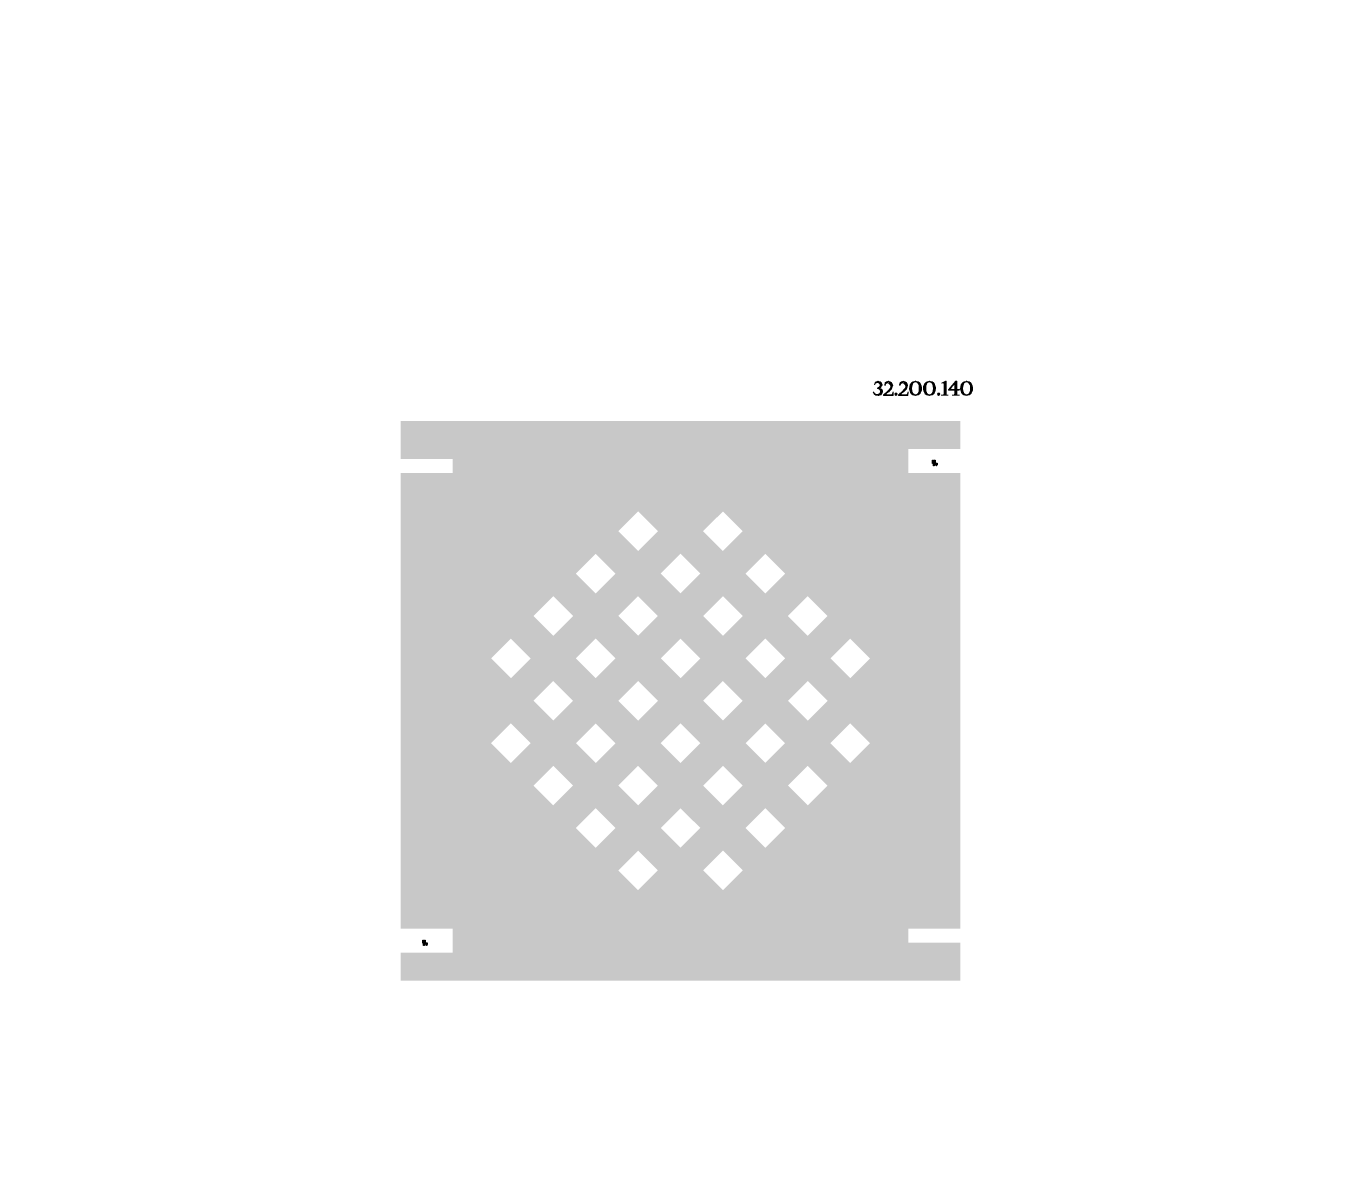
# Model space of a CAD drawing. Header units: inches. Extents: x -55000 to 163233, y -55008 to 54992.
# Drawn here: x 11078 to 17667, y -901 to 4824 of the extents above; entities that cross this region are included whole.
import ezdxf

# ---------------------------------------------------------------- set-up
doc = ezdxf.new("R2010")
doc.units = ezdxf.units.IN
doc.header["$MEASUREMENT"] = 0
doc.linetypes.add('ACAD_ISO07W100', pattern=[3, 0, -3])
doc.layers.get('0').update_dxf_attribs({"color": 20, "linetype": 'ACAD_ISO07W100'})
doc.layers.add('L10D0 Abs', color=4, linetype='Continuous')

# ---------------------------------------------------------------- blocks, each defined once
blk = doc.blocks.new('TUNE')
at = {"layer": 'L10D0 Abs'}
for points in [[(-10, 0), (-10, 12), (-14, 12), (-14, 28), (-10, 28), (-10, 16), (-6, 16), (-6, 28), (-2, 28), (-2, 12), (-6, 12), (-6, 0)], [(4, 0), (4, 6), (2, 6), (2, 14), (4, 14), (4, 8), (6, 8), (6, 14), (8, 14), (8, 6), (6, 6), (6, 0)]]:
    blk.add_lwpolyline(points, close=True, dxfattribs=at)

msp = doc.modelspace()

# ---------------------------------------------------------------- hatches: boundary and pattern name
at = {"layer": 'L10D0 Abs', "transparency": 33554483}
h = msp.add_hatch(color=256, dxfattribs=at)
h.dxf.hatch_style = 1
h.paths.add_polyline_path([(15328.72714, 3046.07501), (15323.05321, 3040.40108), (15320.78364, 3034.72715), (15320.78364, 3032.45758), (15321.91842, 3032.45758), (15325.32278, 3039.2663), (15324.188, 3039.2663), (15329.86192, 3043.80544), (15336.67064, 3046.07501)])
h = msp.add_hatch(color=256, dxfattribs=at)
h.dxf.hatch_style = 1
h.paths.add_polyline_path([(15332.1315, 3043.80544), (15324.188, 3039.2663), (15325.32278, 3039.2663), (15330.99671, 3041.53587), (15336.67064, 3042.67065)], flags=17)
h = msp.add_hatch(color=256, dxfattribs=at)
h.dxf.hatch_style = 1
h.paths.add_polyline_path([(15336.67064, 3043.80544), (15332.1315, 3043.80544), (15336.67064, 3042.67065), (15341.20978, 3041.53587), (15345.74892, 3036.99673), (15348.0185, 3030.18801), (15348.0185, 3027.91844), (15344.61414, 3019.97494), (15343.47935, 3018.84015), (15335.53585, 3014.30101), (15341.20978, 3013.16623), (15348.0185, 3009.76187), (15352.55764, 3005.22273), (15354.82721, 2997.27923), (15352.55764, 2989.33573), (15352.55764, 2988.20094), (15345.74892, 2982.52701), (15336.67064, 2980.25744), (15327.59235, 2979.12265), (15328.72714, 2979.12265), (15337.80542, 2977.98787), (15341.20978, 2977.98787), (15350.28807, 2980.25744), (15351.42285, 2981.39223), (15357.09678, 2988.20094), (15358.23157, 2988.20094), (15360.50114, 2997.27923), (15359.36635, 3000.68358), (15355.962, 3008.62708), (15352.55764, 3010.89665), (15343.47935, 3014.30101), (15344.61414, 3014.30101), (15341.20978, 3014.30101), (15341.20978, 3015.4358), (15348.0185, 3022.24451), (15349.15328, 3030.18801), (15348.0185, 3038.13151), (15342.34457, 3042.67065)])
h = msp.add_hatch(color=256, dxfattribs=at)
h.dxf.hatch_style = 1
h.paths.add_polyline_path([(15337.80542, 3048.34458), (15336.67064, 3048.34458), (15328.72714, 3046.07501), (15336.67064, 3046.07501), (15344.61414, 3043.80544), (15351.42285, 3038.13151), (15352.55764, 3030.18801), (15352.55764, 3029.05323), (15350.28807, 3021.10973), (15349.15328, 3019.97494), (15341.20978, 3014.30101), (15344.61414, 3014.30101), (15351.42285, 3018.84015), (15355.962, 3025.64887), (15358.23157, 3031.3228), (15355.962, 3039.2663), (15349.15328, 3046.07501), (15346.88371, 3046.07501)])
h = msp.add_hatch(color=256, dxfattribs=at)
h.dxf.hatch_style = 1
h.paths.add_polyline_path([(15386.60121, 3041.53587), (15386.60121, 3040.40108), (15393.40992, 3038.13151), (15399.08385, 3032.45758), (15401.35342, 3024.51408), (15401.35342, 3021.10973), (15397.94907, 3012.03144), (15393.40992, 3005.22273), (15386.60121, 2998.41401), (15380.92728, 2992.74008), (15375.25335, 2988.20094), (15369.57942, 2984.79658), (15365.04028, 2981.39223), (15394.54471, 2981.39223), (15386.60121, 2981.39223), (15380.92728, 2982.52701), (15376.38814, 2982.52701), (15372.98378, 2983.6618), (15379.79249, 2988.20094), (15380.92728, 2991.6053), (15386.60121, 2997.27923), (15393.40992, 3004.08794), (15395.67949, 3007.4923), (15400.21864, 3014.30101), (15401.35342, 3016.57058), (15403.62299, 3024.51408), (15401.35342, 3033.59237), (15394.54471, 3039.2663)])
h = msp.add_hatch(color=256, dxfattribs=at)
h.dxf.hatch_style = 1
h.paths.add_polyline_path([(15379.79249, 3046.07501), (15374.11857, 3040.40108), (15372.98378, 3040.40108), (15371.84899, 3031.3228), (15372.98378, 3034.72715), (15374.11857, 3035.86194), (15379.79249, 3042.67065), (15387.73599, 3044.94023)])
h = msp.add_hatch(color=256, dxfattribs=at)
h.dxf.hatch_style = 1
h.paths.add_polyline_path([(15386.60121, 3041.53587), (15378.65771, 3040.40108), (15374.11857, 3034.72715), (15372.98378, 3034.72715), (15371.84899, 3031.3228), (15371.84899, 3029.05323), (15371.84899, 3027.91844), (15372.98378, 3029.05323), (15376.38814, 3036.99673), (15378.65771, 3038.13151), (15386.60121, 3040.40108)], flags=17)
h = msp.add_hatch(color=256, dxfattribs=at)
h.dxf.hatch_style = 1
h.paths.add_polyline_path([(15390.00557, 3048.34458), (15388.87078, 3048.34458), (15379.79249, 3046.07501), (15387.73599, 3044.94023), (15396.81428, 3042.67065), (15396.81428, 3041.53587), (15403.62299, 3035.86194), (15404.75778, 3034.72715), (15407.02735, 3025.64887), (15404.75778, 3017.70537), (15400.21864, 3009.76187), (15399.08385, 3008.62708), (15392.27514, 3001.81837), (15388.87078, 2997.27923), (15380.92728, 2991.6053), (15379.79249, 2988.20094), (15386.60121, 2993.87487), (15391.14035, 2996.14444), (15396.81428, 3002.95315), (15399.08385, 3004.08794), (15404.75778, 3010.89665), (15409.29692, 3019.97494), (15411.56649, 3027.91844), (15409.29692, 3035.86194), (15404.75778, 3042.67065), (15397.94907, 3046.07501)])
h = msp.add_hatch(color=256, dxfattribs=at)
h.dxf.hatch_style = 1
h.paths.add_polyline_path([(15461.49706, 3041.53587), (15461.49706, 3040.40108), (15468.30578, 3038.13151), (15473.97971, 3032.45758), (15476.24928, 3024.51408), (15476.24928, 3021.10973), (15472.84492, 3012.03144), (15467.17099, 3005.22273), (15461.49706, 2998.41401), (15455.82314, 2992.74008), (15449.01442, 2988.20094), (15444.47528, 2984.79658), (15439.93614, 2981.39223), (15469.44056, 2981.39223), (15461.49706, 2981.39223), (15455.82314, 2982.52701), (15451.28399, 2982.52701), (15447.87964, 2983.6618), (15454.68835, 2988.20094), (15455.82314, 2991.6053), (15461.49706, 2997.27923), (15468.30578, 3004.08794), (15470.57535, 3007.4923), (15475.11449, 3014.30101), (15476.24928, 3016.57058), (15477.38406, 3024.51408), (15476.24928, 3033.59237), (15469.44056, 3039.2663)])
h = msp.add_hatch(color=256, dxfattribs=at)
h.dxf.hatch_style = 1
h.paths.add_polyline_path([(15454.68835, 3046.07501), (15449.01442, 3040.40108), (15447.87964, 3040.40108), (15445.61007, 3031.3228), (15447.87964, 3034.72715), (15449.01442, 3035.86194), (15454.68835, 3042.67065), (15462.63185, 3044.94023)])
h = msp.add_hatch(color=256, dxfattribs=at)
h.dxf.hatch_style = 1
h.paths.add_polyline_path([(15461.49706, 3041.53587), (15453.55356, 3040.40108), (15449.01442, 3034.72715), (15447.87964, 3034.72715), (15445.61007, 3031.3228), (15446.74485, 3029.05323), (15446.74485, 3027.91844), (15446.74485, 3029.05323), (15451.28399, 3036.99673), (15453.55356, 3038.13151), (15461.49706, 3040.40108)], flags=17)
h = msp.add_hatch(color=256, dxfattribs=at)
h.dxf.hatch_style = 1
h.paths.add_polyline_path([(15463.76664, 3048.34458), (15454.68835, 3046.07501), (15462.63185, 3044.94023), (15470.57535, 3042.67065), (15471.71014, 3041.53587), (15478.51885, 3035.86194), (15478.51885, 3034.72715), (15480.78842, 3025.64887), (15479.65364, 3017.70537), (15475.11449, 3009.76187), (15473.97971, 3008.62708), (15467.17099, 3001.81837), (15463.76664, 2997.27923), (15455.82314, 2991.6053), (15454.68835, 2988.20094), (15461.49706, 2993.87487), (15466.03621, 2996.14444), (15471.71014, 3002.95315), (15472.84492, 3004.08794), (15479.65364, 3010.89665), (15484.19278, 3019.97494), (15485.32756, 3027.91844), (15484.19278, 3035.86194), (15479.65364, 3042.67065), (15472.84492, 3046.07501)])
h = msp.add_hatch(color=256, dxfattribs=at)
h.dxf.hatch_style = 1
h.paths.add_polyline_path([(15525.04506, 3048.34458), (15515.96678, 3046.07501), (15513.69721, 3046.07501), (15505.75371, 3041.53587), (15503.48414, 3038.13151), (15498.94499, 3030.18801), (15496.67542, 3022.24451), (15495.54064, 3012.03144), (15495.54064, 3009.76187), (15497.81021, 2999.5488), (15500.07978, 2992.74008), (15504.61892, 2985.93137), (15511.42764, 2981.39223), (15517.10156, 2979.12265), (15525.04506, 2977.98787), (15527.31464, 2977.98787), (15522.77549, 2979.12265), (15518.23635, 2980.25744), (15510.29285, 2983.6618), (15505.75371, 2988.20094), (15501.21456, 2995.00965), (15498.94499, 3002.95315), (15497.81021, 3012.03144), (15497.81021, 3021.10973), (15500.07978, 3029.05323), (15502.34935, 3033.59237), (15506.88849, 3040.40108), (15508.02328, 3040.40108), (15515.96678, 3044.94023), (15522.77549, 3047.2098)])
h = msp.add_hatch(color=256, dxfattribs=at)
h.dxf.hatch_style = 1
h.paths.add_polyline_path([(15526.17985, 3048.34458), (15525.04506, 3048.34458), (15522.77549, 3047.2098), (15522.77549, 3046.07501), (15513.69721, 3042.67065), (15506.88849, 3036.99673), (15504.61892, 3031.3228), (15501.21456, 3023.3793), (15501.21456, 3013.16623), (15501.21456, 3009.76187), (15502.34935, 3000.68358), (15502.34935, 2999.5488), (15505.75371, 2991.6053), (15506.88849, 2990.47051), (15512.56242, 2983.6618), (15514.83199, 2982.52701), (15522.77549, 2979.12265), (15527.31464, 2979.12265), (15527.31464, 2980.25744), (15530.71899, 2981.39223), (15525.04506, 2981.39223), (15521.64071, 2981.39223), (15513.69721, 2985.93137), (15509.15806, 2992.74008), (15506.88849, 3000.68358), (15506.88849, 3002.95315), (15505.75371, 3012.03144), (15505.75371, 3013.16623), (15506.88849, 3022.24451), (15508.02328, 3029.05323), (15510.29285, 3034.72715), (15513.69721, 3040.40108), (15517.10156, 3042.67065), (15525.04506, 3044.94023), (15527.31464, 3046.07501), (15535.25814, 3046.07501)])
h = msp.add_hatch(color=256, dxfattribs=at)
h.dxf.hatch_style = 1
h.paths.add_polyline_path([(15535.25814, 3046.07501), (15527.31464, 3046.07501), (15530.71899, 3046.07501), (15538.66249, 3041.53587), (15542.06685, 3039.2663), (15546.60599, 3032.45758), (15547.74078, 3031.3228), (15548.87556, 3023.3793), (15550.01035, 3013.16623), (15548.87556, 3004.08794), (15548.87556, 3002.95315), (15546.60599, 2993.87487), (15545.47121, 2991.6053), (15539.79728, 2984.79658), (15536.39292, 2982.52701), (15527.31464, 2979.12265), (15522.77549, 2979.12265), (15527.31464, 2977.98787), (15536.39292, 2980.25744), (15538.66249, 2980.25744), (15545.47121, 2985.93137), (15547.74078, 2988.20094), (15552.27992, 2996.14444), (15554.54949, 3002.95315), (15555.68428, 3012.03144), (15554.54949, 3016.57058), (15553.41471, 3026.78365), (15550.01035, 3033.59237), (15545.47121, 3040.40108), (15538.66249, 3044.94023)])
h = msp.add_hatch(color=256, dxfattribs=at)
h.dxf.hatch_style = 1
h.paths.add_polyline_path([(15527.31464, 3046.07501), (15525.04506, 3044.94023), (15529.58421, 3044.94023), (15536.39292, 3040.40108), (15538.66249, 3038.13151), (15543.20163, 3030.18801), (15544.33642, 3023.3793), (15544.33642, 3013.16623), (15544.33642, 3010.89665), (15544.33642, 3001.81837), (15542.06685, 2992.74008), (15537.52771, 2985.93137), (15534.12335, 2983.6618), (15525.04506, 2981.39223), (15530.71899, 2981.39223), (15538.66249, 2985.93137), (15539.79728, 2988.20094), (15544.33642, 2996.14444), (15545.47121, 3002.95315), (15546.60599, 3012.03144), (15546.60599, 3018.84015), (15545.47121, 3027.91844), (15544.33642, 3031.3228), (15539.79728, 3039.2663), (15536.39292, 3042.67065)], flags=17)
h = msp.add_hatch(color=256, dxfattribs=at)
h.dxf.hatch_style = 1
h.paths.add_polyline_path([(15594.26699, 3048.34458), (15585.18871, 3046.07501), (15584.05392, 3046.07501), (15576.11042, 3041.53587), (15572.70606, 3038.13151), (15568.16692, 3030.18801), (15565.89735, 3022.24451), (15565.89735, 3012.03144), (15565.89735, 3009.76187), (15567.03213, 2999.5488), (15570.43649, 2992.74008), (15573.84085, 2985.93137), (15581.78435, 2981.39223), (15586.32349, 2979.12265), (15595.40178, 2977.98787), (15597.67135, 2977.98787), (15593.13221, 2979.12265), (15587.45828, 2980.25744), (15579.51478, 2983.6618), (15574.97563, 2988.20094), (15570.43649, 2995.00965), (15568.16692, 3002.95315), (15567.03213, 3012.03144), (15568.16692, 3021.10973), (15570.43649, 3029.05323), (15571.57128, 3033.59237), (15577.24521, 3040.40108), (15585.18871, 3044.94023), (15593.13221, 3047.2098)])
h = msp.add_hatch(color=256, dxfattribs=at)
h.dxf.hatch_style = 1
h.paths.add_polyline_path([(15595.40178, 3048.34458), (15594.26699, 3048.34458), (15593.13221, 3047.2098), (15593.13221, 3046.07501), (15591.99742, 3046.07501), (15584.05392, 3042.67065), (15577.24521, 3036.99673), (15573.84085, 3031.3228), (15571.57128, 3023.3793), (15570.43649, 3013.16623), (15570.43649, 3009.76187), (15571.57128, 3000.68358), (15571.57128, 2999.5488), (15574.97563, 2991.6053), (15576.11042, 2990.47051), (15582.91913, 2983.6618), (15584.05392, 2982.52701), (15593.13221, 2979.12265), (15597.67135, 2979.12265), (15597.67135, 2980.25744), (15599.94092, 2981.39223), (15595.40178, 2981.39223), (15590.86263, 2981.39223), (15584.05392, 2985.93137), (15579.51478, 2992.74008), (15577.24521, 3000.68358), (15576.11042, 3002.95315), (15576.11042, 3012.03144), (15576.11042, 3013.16623), (15576.11042, 3022.24451), (15577.24521, 3029.05323), (15580.64956, 3034.72715), (15584.05392, 3040.40108), (15586.32349, 3042.67065), (15595.40178, 3044.94023), (15597.67135, 3046.07501), (15604.48006, 3046.07501)])
h = msp.add_hatch(color=256, dxfattribs=at)
h.dxf.hatch_style = 1
h.paths.add_polyline_path([(15604.48006, 3046.07501), (15597.67135, 3046.07501), (15599.94092, 3046.07501), (15609.01921, 3041.53587), (15611.28878, 3039.2663), (15616.96271, 3032.45758), (15616.96271, 3031.3228), (15619.23228, 3023.3793), (15619.23228, 3013.16623), (15619.23228, 3004.08794), (15619.23228, 3002.95315), (15616.96271, 2993.87487), (15615.82792, 2991.6053), (15610.15399, 2984.79658), (15606.74963, 2982.52701), (15597.67135, 2979.12265), (15593.13221, 2979.12265), (15597.67135, 2977.98787), (15605.61485, 2980.25744), (15607.88442, 2980.25744), (15615.82792, 2985.93137), (15618.09749, 2988.20094), (15622.63663, 2996.14444), (15623.77142, 3002.95315), (15624.9062, 3012.03144), (15624.9062, 3016.57058), (15622.63663, 3026.78365), (15620.36706, 3033.59237), (15615.82792, 3040.40108), (15609.01921, 3044.94023)])
h = msp.add_hatch(color=256, dxfattribs=at)
h.dxf.hatch_style = 1
h.paths.add_polyline_path([(15597.67135, 3046.07501), (15595.40178, 3044.94023), (15598.80613, 3044.94023), (15606.74963, 3040.40108), (15607.88442, 3038.13151), (15612.42356, 3030.18801), (15613.55835, 3023.3793), (15614.69313, 3013.16623), (15614.69313, 3010.89665), (15613.55835, 3001.81837), (15611.28878, 2992.74008), (15606.74963, 2985.93137), (15603.34528, 2983.6618), (15595.40178, 2981.39223), (15599.94092, 2981.39223), (15607.88442, 2985.93137), (15610.15399, 2988.20094), (15613.55835, 2996.14444), (15615.82792, 3002.95315), (15615.82792, 3012.03144), (15615.82792, 3018.84015), (15614.69313, 3027.91844), (15613.55835, 3031.3228), (15609.01921, 3039.2663), (15605.61485, 3042.67065)], flags=17)
h = msp.add_hatch(color=256, dxfattribs=at)
h.dxf.hatch_style = 1
h.paths.add_polyline_path([(15679.37592, 3048.34458), (15672.5672, 3044.94023), (15672.5672, 2980.25744), (15670.29763, 2980.25744), (15654.41063, 2979.12265), (15688.4542, 2979.12265), (15679.37592, 2980.25744), (15679.37592, 2982.52701), (15678.24113, 2991.6053), (15678.24113, 3000.68358), (15678.24113, 3014.30101), (15678.24113, 3016.57058), (15678.24113, 3025.64887), (15678.24113, 3034.72715), (15678.24113, 3040.40108)])
h = msp.add_hatch(color=256, dxfattribs=at)
h.dxf.hatch_style = 1
h.paths.add_polyline_path([(15670.29763, 3043.80544), (15666.89328, 3041.53587), (15666.89328, 3040.40108), (15668.02806, 3031.3228), (15668.02806, 3022.24451), (15668.02806, 3010.89665), (15668.02806, 3006.35751), (15668.02806, 2996.14444), (15668.02806, 2989.33573), (15666.89328, 2981.39223), (15654.41063, 2979.12265), (15670.29763, 2980.25744)], flags=17)
h = msp.add_hatch(color=256, dxfattribs=at)
h.dxf.hatch_style = 1
h.paths.add_polyline_path([(15679.37592, 3048.34458), (15674.83678, 3048.34458), (15655.54542, 3039.2663), (15666.89328, 3041.53587), (15670.29763, 3043.80544), (15672.5672, 3044.94023)], flags=17)
h = msp.add_hatch(color=256, dxfattribs=at)
h.dxf.hatch_style = 1
h.paths.add_polyline_path([(15732.71085, 3048.34458), (15727.03692, 3048.34458), (15690.72378, 3006.35751), (15711.14992, 3007.4923), (15704.3412, 3007.4923), (15696.3977, 3007.4923), (15696.3977, 3008.62708), (15702.07163, 3014.30101), (15708.88035, 3023.3793), (15708.88035, 3024.51408), (15715.68906, 3031.3228), (15721.36299, 3036.99673), (15723.63256, 3040.40108), (15727.03692, 3043.80544), (15732.71085, 3044.94023)])
h = msp.add_hatch(color=256, dxfattribs=at)
h.dxf.hatch_style = 1
h.paths.add_polyline_path([(15723.63256, 3040.40108), (15721.36299, 3036.99673), (15722.49777, 3027.91844), (15722.49777, 3025.64887), (15722.49777, 3016.57058), (15722.49777, 3007.4923), (15720.2282, 3007.4923), (15711.14992, 3007.4923), (15690.72378, 3006.35751), (15690.72378, 3004.08794), (15712.2847, 3004.08794), (15713.41949, 3004.08794), (15722.49777, 3004.08794), (15722.49777, 2997.27923), (15722.49777, 2988.20094), (15720.2282, 2980.25744), (15708.88035, 2979.12265), (15723.63256, 2980.25744)])
h = msp.add_hatch(color=256, dxfattribs=at)
h.dxf.hatch_style = 1
h.paths.add_polyline_path([(15732.71085, 3044.94023), (15727.03692, 3043.80544), (15727.03692, 2980.25744), (15723.63256, 2980.25744), (15708.88035, 2979.12265), (15745.19349, 2979.12265), (15733.84563, 2980.25744), (15732.71085, 2984.79658), (15731.57606, 2995.00965), (15732.71085, 3004.08794), (15738.38477, 3004.08794), (15744.0587, 3004.08794), (15736.1152, 3007.4923), (15732.71085, 3007.4923), (15732.71085, 3008.62708), (15731.57606, 3017.70537), (15731.57606, 3036.99673), (15732.71085, 3040.40108)])
h = msp.add_hatch(color=256, dxfattribs=at)
h.dxf.hatch_style = 1
h.paths.add_polyline_path([(15780.37185, 3048.34458), (15771.29356, 3046.07501), (15769.02399, 3046.07501), (15762.21527, 3041.53587), (15758.81092, 3038.13151), (15754.27177, 3030.18801), (15752.0022, 3022.24451), (15750.86742, 3012.03144), (15750.86742, 3009.76187), (15753.13699, 2999.5488), (15755.40656, 2992.74008), (15759.9457, 2985.93137), (15766.75442, 2981.39223), (15772.42835, 2979.12265), (15781.50663, 2977.98787), (15782.64142, 2977.98787), (15778.10227, 2979.12265), (15773.56313, 2980.25744), (15765.61963, 2983.6618), (15761.08049, 2988.20094), (15756.54135, 2995.00965), (15754.27177, 3002.95315), (15753.13699, 3012.03144), (15753.13699, 3021.10973), (15755.40656, 3029.05323), (15757.67613, 3033.59237), (15763.35006, 3040.40108), (15771.29356, 3044.94023), (15778.10227, 3047.2098)])
h = msp.add_hatch(color=256, dxfattribs=at)
h.dxf.hatch_style = 1
h.paths.add_polyline_path([(15781.50663, 3048.34458), (15780.37185, 3048.34458), (15778.10227, 3047.2098), (15778.10227, 3046.07501), (15769.02399, 3042.67065), (15762.21527, 3036.99673), (15759.9457, 3031.3228), (15757.67613, 3023.3793), (15756.54135, 3013.16623), (15756.54135, 3009.76187), (15757.67613, 3000.68358), (15757.67613, 2999.5488), (15761.08049, 2991.6053), (15762.21527, 2990.47051), (15767.8892, 2983.6618), (15770.15877, 2982.52701), (15778.10227, 2979.12265), (15782.64142, 2979.12265), (15783.7762, 2980.25744), (15786.04577, 2981.39223), (15780.37185, 2981.39223), (15776.96749, 2981.39223), (15769.02399, 2985.93137), (15765.61963, 2992.74008), (15762.21527, 3000.68358), (15762.21527, 3002.95315), (15761.08049, 3012.03144), (15761.08049, 3013.16623), (15762.21527, 3022.24451), (15763.35006, 3029.05323), (15765.61963, 3034.72715), (15769.02399, 3040.40108), (15772.42835, 3042.67065), (15780.37185, 3044.94023), (15782.64142, 3046.07501), (15790.58492, 3046.07501)])
h = msp.add_hatch(color=256, dxfattribs=at)
h.dxf.hatch_style = 1
h.paths.add_polyline_path([(15790.58492, 3046.07501), (15782.64142, 3046.07501), (15786.04577, 3046.07501), (15793.98927, 3041.53587), (15797.39363, 3039.2663), (15801.93277, 3032.45758), (15803.06756, 3031.3228), (15804.20234, 3023.3793), (15805.33713, 3013.16623), (15805.33713, 3004.08794), (15804.20234, 3002.95315), (15801.93277, 2993.87487), (15800.79799, 2991.6053), (15795.12406, 2984.79658), (15791.7197, 2982.52701), (15782.64142, 2979.12265), (15778.10227, 2979.12265), (15782.64142, 2977.98787), (15791.7197, 2980.25744), (15793.98927, 2980.25744), (15800.79799, 2985.93137), (15803.06756, 2988.20094), (15807.6067, 2996.14444), (15809.87627, 3002.95315), (15811.01106, 3012.03144), (15809.87627, 3016.57058), (15808.74149, 3026.78365), (15805.33713, 3033.59237), (15800.79799, 3040.40108), (15793.98927, 3044.94023)])
h = msp.add_hatch(color=256, dxfattribs=at)
h.dxf.hatch_style = 1
h.paths.add_polyline_path([(15782.64142, 3046.07501), (15780.37185, 3044.94023), (15784.91099, 3044.94023), (15791.7197, 3040.40108), (15793.98927, 3038.13151), (15798.52842, 3030.18801), (15799.6632, 3023.3793), (15799.6632, 3013.16623), (15799.6632, 3010.89665), (15799.6632, 3001.81837), (15797.39363, 2992.74008), (15792.85449, 2985.93137), (15789.45013, 2983.6618), (15780.37185, 2981.39223), (15786.04577, 2981.39223), (15793.98927, 2985.93137), (15795.12406, 2988.20094), (15799.6632, 2996.14444), (15800.79799, 3002.95315), (15801.93277, 3012.03144), (15801.93277, 3018.84015), (15800.79799, 3027.91844), (15799.6632, 3031.3228), (15795.12406, 3039.2663), (15791.7197, 3042.67065)], flags=17)
h = msp.add_hatch(color=256, dxfattribs=at)
h.dxf.hatch_style = 1
h.paths.add_polyline_path([(15315.10971, 2993.87487), (15313.97492, 2993.87487), (15315.10971, 2992.74008), (15319.64885, 2984.79658), (15320.78364, 2984.79658), (15325.32278, 2983.6618), (15327.59235, 2982.52701), (15334.40107, 2982.52701), (15332.1315, 2982.52701), (15324.188, 2985.93137), (15320.78364, 2987.06615)])
h = msp.add_hatch(color=256, dxfattribs=at)
h.dxf.hatch_style = 1
h.paths.add_polyline_path([(15320.78364, 2984.79658), (15327.59235, 2979.12265), (15336.67064, 2980.25744), (15330.99671, 2980.25744), (15325.32278, 2982.52701), (15325.32278, 2983.6618)])
h = msp.add_hatch(color=256, dxfattribs=at)
h.dxf.hatch_style = 1
h.paths.add_polyline_path([(15335.53585, 3014.30101), (15335.53585, 3013.16623), (15340.075, 3012.03144), (15346.88371, 3007.4923), (15346.88371, 3006.35751), (15350.28807, 2998.41401), (15348.0185, 2989.33573), (15342.34457, 2984.79658), (15334.40107, 2982.52701), (15327.59235, 2982.52701), (15330.99671, 2981.39223), (15335.53585, 2981.39223), (15344.61414, 2983.6618), (15349.15328, 2990.47051), (15351.42285, 2998.41401), (15350.28807, 3004.08794), (15346.88371, 3009.76187), (15341.20978, 3013.16623)], flags=17)
h = msp.add_hatch(color=256, dxfattribs=at)
h.dxf.hatch_style = 1
h.paths.add_polyline_path([(15413.83607, 2995.00965), (15409.29692, 2982.52701), (15404.75778, 2981.39223), (15394.54471, 2981.39223), (15365.04028, 2981.39223), (15365.04028, 2977.98787), (15412.70128, 2977.98787)])
h = msp.add_hatch(color=256, dxfattribs=at)
h.dxf.hatch_style = 1
h.paths.add_polyline_path([(15427.45349, 2989.33573), (15422.91435, 2988.20094), (15421.77957, 2983.6618), (15422.91435, 2980.25744), (15427.45349, 2977.98787), (15427.45349, 2979.12265), (15424.04914, 2981.39223), (15422.91435, 2983.6618), (15424.04914, 2987.06615), (15427.45349, 2988.20094)])
h = msp.add_hatch(color=256, dxfattribs=at)
h.dxf.hatch_style = 1
h.paths.add_polyline_path([(15427.45349, 2989.33573), (15427.45349, 2988.20094), (15427.45349, 2979.12265), (15427.45349, 2977.98787), (15431.99264, 2980.25744), (15433.12742, 2983.6618), (15431.99264, 2988.20094)])
h = msp.add_hatch(color=256, dxfattribs=at)
h.dxf.hatch_style = 1
h.paths.add_polyline_path([(15488.73192, 2995.00965), (15483.05799, 2982.52701), (15479.65364, 2981.39223), (15469.44056, 2981.39223), (15439.93614, 2981.39223), (15439.93614, 2977.98787), (15486.46235, 2977.98787)])
h = msp.add_hatch(color=256, dxfattribs=at)
h.dxf.hatch_style = 1
h.paths.add_polyline_path([(15640.7932, 2989.33573), (15637.38885, 2988.20094), (15635.11928, 2983.6618), (15637.38885, 2980.25744), (15640.7932, 2977.98787), (15640.7932, 2979.12265), (15638.52363, 2981.39223), (15637.38885, 2983.6618), (15638.52363, 2987.06615), (15640.7932, 2988.20094)])
h = msp.add_hatch(color=256, dxfattribs=at)
h.dxf.hatch_style = 1
h.paths.add_polyline_path([(15640.7932, 2989.33573), (15640.7932, 2988.20094), (15640.7932, 2979.12265), (15640.7932, 2977.98787), (15645.33235, 2980.25744), (15647.60192, 2983.6618), (15645.33235, 2988.20094)])
h = msp.add_hatch(color=256, dxfattribs=at)
h.dxf.hatch_style = 1
h.paths.add_polyline_path([(15745.19349, 3008.62708), (15741.78913, 3007.4923), (15736.1152, 3007.4923), (15744.0587, 3004.08794)], flags=17)
h = msp.add_hatch(color=256, dxfattribs=at)
h.dxf.hatch_style = 1
h.paths.add_polyline_path([(12950, 310), (13210, 310), (13210, 190), (12950, 190), (12950, 50), (15750, 50), (15750, 240), (15490, 240), (15490, 310), (15750, 310), (15750, 2590), (15490, 2590), (15490, 2710), (15750, 2710), (15750, 2850), (12950, 2850), (12950, 2660), (13210, 2660), (13210, 2590), (12950, 2590)])
h.paths.add_polyline_path([(14661.12879, 2298.52651), (14562.13384, 2199.53156), (14463.13889, 2298.52651), (14562.13384, 2397.52146)], flags=16)
h.paths.add_polyline_path([(14236.86472, 2298.52651), (14137.86977, 2199.53156), (14038.87482, 2298.52651), (14137.86977, 2397.52146)], flags=16)
h.paths.add_polyline_path([(14024.73268, 2086.39447), (13925.73773, 1987.39952), (13826.74278, 2086.39447), (13925.73773, 2185.38942)], flags=16)
h.paths.add_polyline_path([(14448.99675, 2086.39447), (14350.0018, 1987.39952), (14251.00685, 2086.39447), (14350.0018, 2185.38942)], flags=16)
h.paths.add_polyline_path([(14448.99675, 1662.1304), (14350.0018, 1563.13545), (14251.00685, 1662.1304), (14350.0018, 1761.12535)], flags=16)
h.paths.add_polyline_path([(14661.12879, 601.47023), (14562.13384, 502.47528), (14463.13889, 601.47023), (14562.13384, 700.46518)], flags=16)
h.paths.add_polyline_path([(15297.52489, 1237.86634), (15198.52994, 1138.87139), (15099.53499, 1237.86634), (15198.52994, 1336.86128)], flags=16)
h.paths.add_polyline_path([(15085.39285, 1025.7343), (14986.39791, 926.73935), (14887.40296, 1025.7343), (14986.39791, 1124.72925)], flags=16)
h.paths.add_polyline_path([(14873.26082, 813.60227), (14774.26587, 714.60732), (14675.27092, 813.60227), (14774.26587, 912.59722)], flags=16)
h.paths.add_polyline_path([(15297.52489, 1662.1304), (15198.52994, 1563.13545), (15099.53499, 1662.1304), (15198.52994, 1761.12535)], flags=16)
h.paths.add_polyline_path([(15085.39285, 1449.99837), (14986.39791, 1351.00342), (14887.40296, 1449.99837), (14986.39791, 1548.99332)], flags=16)
h.paths.add_polyline_path([(14873.26082, 1237.86634), (14774.26587, 1138.87139), (14675.27092, 1237.86634), (14774.26587, 1336.86128)], flags=16)
h.paths.add_polyline_path([(14661.12879, 1025.7343), (14562.13384, 926.73935), (14463.13889, 1025.7343), (14562.13384, 1124.72925)], flags=16)
h.paths.add_polyline_path([(14448.99675, 813.60227), (14350.0018, 714.60732), (14251.00685, 813.60227), (14350.0018, 912.59722)], flags=16)
h.paths.add_polyline_path([(14236.86472, 601.47023), (14137.86977, 502.47528), (14038.87482, 601.47023), (14137.86977, 700.46518)], flags=16)
h.paths.add_polyline_path([(15085.39285, 1874.26244), (14986.39791, 1775.26749), (14887.40296, 1874.26244), (14986.39791, 1973.25739)], flags=16)
h.paths.add_polyline_path([(14873.26082, 1662.1304), (14774.26587, 1563.13545), (14675.27092, 1662.1304), (14774.26587, 1761.12535)], flags=16)
h.paths.add_polyline_path([(14661.12879, 1449.99837), (14562.13384, 1351.00342), (14463.13889, 1449.99837), (14562.13384, 1548.99332)], flags=16)
h.paths.add_polyline_path([(14448.99675, 1237.86634), (14350.0018, 1138.87139), (14251.00685, 1237.86634), (14350.0018, 1336.86128)], flags=16)
h.paths.add_polyline_path([(14236.86472, 1025.7343), (14137.86977, 926.73935), (14038.87482, 1025.7343), (14137.86977, 1124.72925)], flags=16)
h.paths.add_polyline_path([(14024.73268, 813.60227), (13925.73773, 714.60732), (13826.74278, 813.60227), (13925.73773, 912.59722)], flags=16)
h.paths.add_polyline_path([(14873.26082, 2086.39447), (14774.26587, 1987.39952), (14675.27092, 2086.39447), (14774.26587, 2185.38942)], flags=16)
h.paths.add_polyline_path([(14661.12879, 1874.26244), (14562.13384, 1775.26749), (14463.13889, 1874.26244), (14562.13384, 1973.25739)], flags=16)
h.paths.add_polyline_path([(14236.86472, 1449.99837), (14137.86977, 1351.00342), (14038.87482, 1449.99837), (14137.86977, 1548.99332)], flags=16)
h.paths.add_polyline_path([(14024.73268, 1237.86634), (13925.73773, 1138.87139), (13826.74278, 1237.86634), (13925.73773, 1336.86128)], flags=16)
h.paths.add_polyline_path([(13812.60065, 1025.7343), (13713.6057, 926.73935), (13614.61075, 1025.7343), (13713.6057, 1124.72925)], flags=16)
h.paths.add_polyline_path([(14236.86472, 1874.26244), (14137.86977, 1775.26749), (14038.87482, 1874.26244), (14137.86977, 1973.25739)], flags=16)
h.paths.add_polyline_path([(14024.73268, 1662.1304), (13925.73773, 1563.13545), (13826.74278, 1662.1304), (13925.73773, 1761.12535)], flags=16)
h.paths.add_polyline_path([(13812.60065, 1449.99837), (13713.6057, 1351.00342), (13614.61075, 1449.99837), (13713.6057, 1548.99332)], flags=16)
h.paths.add_polyline_path([(13600.46861, 1237.86634), (13501.47366, 1138.87139), (13402.47872, 1237.86634), (13501.47366, 1336.86128)], flags=16)
h.paths.add_polyline_path([(13812.60065, 1874.26244), (13713.6057, 1775.26749), (13614.61075, 1874.26244), (13713.6057, 1973.25739)], flags=16)
h.paths.add_polyline_path([(13600.46861, 1662.1304), (13501.47366, 1563.13545), (13402.47872, 1662.1304), (13501.47366, 1761.12535)], flags=16)

# ---------------------------------------------------------------- linework, layer by layer
msp.add_circle((-19.81589, 126.61364), 50874.56217)
at = {"layer": 'L10D0 Abs', "color": 4, "lineweight": 0}
for points in [[(15328.72714, 3046.07501), (15323.05321, 3040.40108), (15320.78364, 3034.72715), (15320.78364, 3032.45758), (15321.91842, 3032.45758), (15325.32278, 3039.2663), (15324.188, 3039.2663), (15324.188, 3039.2663), (15329.86192, 3043.80544), (15336.67064, 3046.07501)], [(15332.1315, 3043.80544), (15324.188, 3039.2663), (15325.32278, 3039.2663), (15330.99671, 3041.53587), (15336.67064, 3042.67065)], [(15336.67064, 3043.80544), (15332.1315, 3043.80544), (15336.67064, 3042.67065), (15341.20978, 3041.53587), (15345.74892, 3036.99673), (15348.0185, 3030.18801), (15348.0185, 3027.91844), (15344.61414, 3019.97494), (15343.47935, 3018.84015), (15335.53585, 3014.30101), (15341.20978, 3013.16623), (15348.0185, 3009.76187), (15352.55764, 3005.22273), (15354.82721, 2997.27923), (15354.82721, 2997.27923), (15352.55764, 2989.33573), (15352.55764, 2988.20094), (15345.74892, 2982.52701), (15345.74892, 2982.52701), (15336.67064, 2980.25744), (15327.59235, 2979.12265), (15328.72714, 2979.12265), (15337.80542, 2977.98787), (15341.20978, 2977.98787), (15350.28807, 2980.25744), (15351.42285, 2981.39223), (15357.09678, 2988.20094), (15358.23157, 2988.20094), (15360.50114, 2997.27923), (15359.36635, 3000.68358), (15355.962, 3008.62708), (15352.55764, 3010.89665), (15343.47935, 3014.30101), (15343.47935, 3014.30101), (15344.61414, 3014.30101), (15341.20978, 3014.30101), (15341.20978, 3015.4358), (15341.20978, 3015.4358), (15348.0185, 3022.24451), (15349.15328, 3030.18801), (15348.0185, 3038.13151), (15342.34457, 3042.67065)], [(15337.80542, 3048.34458), (15336.67064, 3048.34458), (15328.72714, 3046.07501), (15336.67064, 3046.07501), (15344.61414, 3043.80544), (15351.42285, 3038.13151), (15352.55764, 3030.18801), (15352.55764, 3029.05323), (15350.28807, 3021.10973), (15349.15328, 3019.97494), (15341.20978, 3014.30101), (15344.61414, 3014.30101), (15351.42285, 3018.84015), (15355.962, 3025.64887), (15358.23157, 3031.3228), (15355.962, 3039.2663), (15355.962, 3039.2663), (15349.15328, 3046.07501), (15346.88371, 3046.07501)], [(15386.60121, 3041.53587), (15386.60121, 3040.40108), (15393.40992, 3038.13151), (15399.08385, 3032.45758), (15401.35342, 3024.51408), (15401.35342, 3021.10973), (15397.94907, 3012.03144), (15393.40992, 3005.22273), (15386.60121, 2998.41401), (15380.92728, 2992.74008), (15375.25335, 2988.20094), (15369.57942, 2984.79658), (15365.04028, 2981.39223), (15394.54471, 2981.39223), (15386.60121, 2981.39223), (15380.92728, 2982.52701), (15376.38814, 2982.52701), (15372.98378, 2983.6618), (15379.79249, 2988.20094), (15380.92728, 2991.6053), (15380.92728, 2991.6053), (15386.60121, 2997.27923), (15393.40992, 3004.08794), (15395.67949, 3007.4923), (15400.21864, 3014.30101), (15401.35342, 3016.57058), (15403.62299, 3024.51408), (15401.35342, 3033.59237), (15394.54471, 3039.2663)], [(15379.79249, 3046.07501), (15374.11857, 3040.40108), (15372.98378, 3040.40108), (15371.84899, 3031.3228), (15372.98378, 3034.72715), (15374.11857, 3035.86194), (15379.79249, 3042.67065), (15387.73599, 3044.94023)], [(15386.60121, 3041.53587), (15378.65771, 3040.40108), (15374.11857, 3034.72715), (15372.98378, 3034.72715), (15371.84899, 3031.3228), (15371.84899, 3029.05323), (15371.84899, 3027.91844), (15371.84899, 3027.91844), (15372.98378, 3029.05323), (15376.38814, 3036.99673), (15378.65771, 3038.13151), (15386.60121, 3040.40108)], [(15390.00557, 3048.34458), (15388.87078, 3048.34458), (15379.79249, 3046.07501), (15387.73599, 3044.94023), (15396.81428, 3042.67065), (15396.81428, 3041.53587), (15403.62299, 3035.86194), (15404.75778, 3034.72715), (15407.02735, 3025.64887), (15404.75778, 3017.70537), (15404.75778, 3017.70537), (15400.21864, 3009.76187), (15399.08385, 3008.62708), (15392.27514, 3001.81837), (15388.87078, 2997.27923), (15380.92728, 2991.6053), (15379.79249, 2988.20094), (15386.60121, 2993.87487), (15391.14035, 2996.14444), (15396.81428, 3002.95315), (15399.08385, 3004.08794), (15404.75778, 3010.89665), (15404.75778, 3010.89665), (15409.29692, 3019.97494), (15409.29692, 3019.97494), (15411.56649, 3027.91844), (15409.29692, 3035.86194), (15404.75778, 3042.67065), (15397.94907, 3046.07501)], [(15461.49706, 3041.53587), (15461.49706, 3040.40108), (15468.30578, 3038.13151), (15473.97971, 3032.45758), (15476.24928, 3024.51408), (15476.24928, 3021.10973), (15472.84492, 3012.03144), (15467.17099, 3005.22273), (15461.49706, 2998.41401), (15455.82314, 2992.74008), (15449.01442, 2988.20094), (15444.47528, 2984.79658), (15439.93614, 2981.39223), (15469.44056, 2981.39223), (15461.49706, 2981.39223), (15455.82314, 2982.52701), (15451.28399, 2982.52701), (15447.87964, 2983.6618), (15454.68835, 2988.20094), (15455.82314, 2991.6053), (15455.82314, 2991.6053), (15461.49706, 2997.27923), (15468.30578, 3004.08794), (15470.57535, 3007.4923), (15475.11449, 3014.30101), (15476.24928, 3016.57058), (15477.38406, 3024.51408), (15476.24928, 3033.59237), (15469.44056, 3039.2663)], [(15454.68835, 3046.07501), (15449.01442, 3040.40108), (15447.87964, 3040.40108), (15445.61007, 3031.3228), (15447.87964, 3034.72715), (15449.01442, 3035.86194), (15454.68835, 3042.67065), (15462.63185, 3044.94023)], [(15461.49706, 3041.53587), (15453.55356, 3040.40108), (15449.01442, 3034.72715), (15447.87964, 3034.72715), (15445.61007, 3031.3228), (15446.74485, 3029.05323), (15446.74485, 3027.91844), (15446.74485, 3027.91844), (15446.74485, 3029.05323), (15451.28399, 3036.99673), (15453.55356, 3038.13151), (15461.49706, 3040.40108)], [(15463.76664, 3048.34458), (15463.76664, 3048.34458), (15454.68835, 3046.07501), (15462.63185, 3044.94023), (15470.57535, 3042.67065), (15471.71014, 3041.53587), (15478.51885, 3035.86194), (15478.51885, 3034.72715), (15480.78842, 3025.64887), (15479.65364, 3017.70537), (15479.65364, 3017.70537), (15475.11449, 3009.76187), (15473.97971, 3008.62708), (15467.17099, 3001.81837), (15463.76664, 2997.27923), (15455.82314, 2991.6053), (15454.68835, 2988.20094), (15461.49706, 2993.87487), (15466.03621, 2996.14444), (15471.71014, 3002.95315), (15472.84492, 3004.08794), (15479.65364, 3010.89665), (15479.65364, 3010.89665), (15484.19278, 3019.97494), (15484.19278, 3019.97494), (15485.32756, 3027.91844), (15484.19278, 3035.86194), (15479.65364, 3042.67065), (15472.84492, 3046.07501)], [(15525.04506, 3048.34458), (15515.96678, 3046.07501), (15513.69721, 3046.07501), (15505.75371, 3041.53587), (15503.48414, 3038.13151), (15498.94499, 3030.18801), (15496.67542, 3022.24451), (15495.54064, 3012.03144), (15495.54064, 3009.76187), (15497.81021, 2999.5488), (15500.07978, 2992.74008), (15504.61892, 2985.93137), (15511.42764, 2981.39223), (15517.10156, 2979.12265), (15525.04506, 2977.98787), (15527.31464, 2977.98787), (15522.77549, 2979.12265), (15518.23635, 2980.25744), (15510.29285, 2983.6618), (15505.75371, 2988.20094), (15501.21456, 2995.00965), (15498.94499, 3002.95315), (15497.81021, 3012.03144), (15497.81021, 3021.10973), (15500.07978, 3029.05323), (15502.34935, 3033.59237), (15506.88849, 3040.40108), (15508.02328, 3040.40108), (15515.96678, 3044.94023), (15522.77549, 3047.2098)], [(15526.17985, 3048.34458), (15525.04506, 3048.34458), (15522.77549, 3047.2098), (15522.77549, 3046.07501), (15522.77549, 3046.07501), (15513.69721, 3042.67065), (15506.88849, 3036.99673), (15504.61892, 3031.3228), (15501.21456, 3023.3793), (15501.21456, 3013.16623), (15501.21456, 3009.76187), (15502.34935, 3000.68358), (15502.34935, 2999.5488), (15505.75371, 2991.6053), (15506.88849, 2990.47051), (15512.56242, 2983.6618), (15514.83199, 2982.52701), (15522.77549, 2979.12265), (15522.77549, 2979.12265), (15527.31464, 2979.12265), (15527.31464, 2980.25744), (15530.71899, 2981.39223), (15525.04506, 2981.39223), (15521.64071, 2981.39223), (15513.69721, 2985.93137), (15509.15806, 2992.74008), (15506.88849, 3000.68358), (15506.88849, 3002.95315), (15505.75371, 3012.03144), (15505.75371, 3013.16623), (15506.88849, 3022.24451), (15508.02328, 3029.05323), (15510.29285, 3034.72715), (15513.69721, 3040.40108), (15517.10156, 3042.67065), (15525.04506, 3044.94023), (15527.31464, 3046.07501), (15527.31464, 3046.07501), (15535.25814, 3046.07501)], [(15535.25814, 3046.07501), (15527.31464, 3046.07501), (15530.71899, 3046.07501), (15538.66249, 3041.53587), (15542.06685, 3039.2663), (15546.60599, 3032.45758), (15547.74078, 3031.3228), (15548.87556, 3023.3793), (15550.01035, 3013.16623), (15550.01035, 3013.16623), (15548.87556, 3004.08794), (15548.87556, 3002.95315), (15546.60599, 2993.87487), (15545.47121, 2991.6053), (15539.79728, 2984.79658), (15536.39292, 2982.52701), (15527.31464, 2979.12265), (15522.77549, 2979.12265), (15527.31464, 2977.98787), (15536.39292, 2980.25744), (15538.66249, 2980.25744), (15545.47121, 2985.93137), (15547.74078, 2988.20094), (15552.27992, 2996.14444), (15554.54949, 3002.95315), (15555.68428, 3012.03144), (15554.54949, 3016.57058), (15553.41471, 3026.78365), (15550.01035, 3033.59237), (15545.47121, 3040.40108), (15538.66249, 3044.94023)], [(15527.31464, 3046.07501), (15525.04506, 3044.94023), (15529.58421, 3044.94023), (15536.39292, 3040.40108), (15538.66249, 3038.13151), (15543.20163, 3030.18801), (15544.33642, 3023.3793), (15544.33642, 3013.16623), (15544.33642, 3010.89665), (15544.33642, 3001.81837), (15544.33642, 3001.81837), (15542.06685, 2992.74008), (15537.52771, 2985.93137), (15534.12335, 2983.6618), (15525.04506, 2981.39223), (15530.71899, 2981.39223), (15538.66249, 2985.93137), (15539.79728, 2988.20094), (15544.33642, 2996.14444), (15545.47121, 3002.95315), (15546.60599, 3012.03144), (15546.60599, 3018.84015), (15545.47121, 3027.91844), (15544.33642, 3031.3228), (15539.79728, 3039.2663), (15536.39292, 3042.67065)], [(15594.26699, 3048.34458), (15585.18871, 3046.07501), (15584.05392, 3046.07501), (15576.11042, 3041.53587), (15572.70606, 3038.13151), (15568.16692, 3030.18801), (15565.89735, 3022.24451), (15565.89735, 3012.03144), (15565.89735, 3009.76187), (15567.03213, 2999.5488), (15570.43649, 2992.74008), (15573.84085, 2985.93137), (15581.78435, 2981.39223), (15586.32349, 2979.12265), (15595.40178, 2977.98787), (15597.67135, 2977.98787), (15593.13221, 2979.12265), (15587.45828, 2980.25744), (15579.51478, 2983.6618), (15574.97563, 2988.20094), (15570.43649, 2995.00965), (15568.16692, 3002.95315), (15567.03213, 3012.03144), (15568.16692, 3021.10973), (15570.43649, 3029.05323), (15571.57128, 3033.59237), (15577.24521, 3040.40108), (15577.24521, 3040.40108), (15585.18871, 3044.94023), (15593.13221, 3047.2098)], [(15595.40178, 3048.34458), (15594.26699, 3048.34458), (15593.13221, 3047.2098), (15593.13221, 3046.07501), (15591.99742, 3046.07501), (15584.05392, 3042.67065), (15577.24521, 3036.99673), (15573.84085, 3031.3228), (15571.57128, 3023.3793), (15570.43649, 3013.16623), (15570.43649, 3009.76187), (15571.57128, 3000.68358), (15571.57128, 2999.5488), (15574.97563, 2991.6053), (15576.11042, 2990.47051), (15582.91913, 2983.6618), (15584.05392, 2982.52701), (15593.13221, 2979.12265), (15593.13221, 2979.12265), (15597.67135, 2979.12265), (15597.67135, 2980.25744), (15599.94092, 2981.39223), (15595.40178, 2981.39223), (15590.86263, 2981.39223), (15584.05392, 2985.93137), (15579.51478, 2992.74008), (15577.24521, 3000.68358), (15576.11042, 3002.95315), (15576.11042, 3012.03144), (15576.11042, 3013.16623), (15576.11042, 3022.24451), (15577.24521, 3029.05323), (15580.64956, 3034.72715), (15584.05392, 3040.40108), (15586.32349, 3042.67065), (15595.40178, 3044.94023), (15597.67135, 3046.07501), (15597.67135, 3046.07501), (15604.48006, 3046.07501)], [(15604.48006, 3046.07501), (15597.67135, 3046.07501), (15599.94092, 3046.07501), (15609.01921, 3041.53587), (15611.28878, 3039.2663), (15616.96271, 3032.45758), (15616.96271, 3031.3228), (15619.23228, 3023.3793), (15619.23228, 3013.16623), (15619.23228, 3013.16623), (15619.23228, 3004.08794), (15619.23228, 3002.95315), (15616.96271, 2993.87487), (15615.82792, 2991.6053), (15610.15399, 2984.79658), (15606.74963, 2982.52701), (15597.67135, 2979.12265), (15593.13221, 2979.12265), (15597.67135, 2977.98787), (15605.61485, 2980.25744), (15607.88442, 2980.25744), (15615.82792, 2985.93137), (15618.09749, 2988.20094), (15622.63663, 2996.14444), (15623.77142, 3002.95315), (15624.9062, 3012.03144), (15624.9062, 3016.57058), (15622.63663, 3026.78365), (15620.36706, 3033.59237), (15615.82792, 3040.40108), (15609.01921, 3044.94023)], [(15597.67135, 3046.07501), (15595.40178, 3044.94023), (15598.80613, 3044.94023), (15606.74963, 3040.40108), (15607.88442, 3038.13151), (15612.42356, 3030.18801), (15613.55835, 3023.3793), (15614.69313, 3013.16623), (15614.69313, 3010.89665), (15613.55835, 3001.81837), (15613.55835, 3001.81837), (15611.28878, 2992.74008), (15606.74963, 2985.93137), (15603.34528, 2983.6618), (15595.40178, 2981.39223), (15599.94092, 2981.39223), (15607.88442, 2985.93137), (15610.15399, 2988.20094), (15613.55835, 2996.14444), (15615.82792, 3002.95315), (15615.82792, 3012.03144), (15615.82792, 3018.84015), (15614.69313, 3027.91844), (15613.55835, 3031.3228), (15609.01921, 3039.2663), (15605.61485, 3042.67065)], [(15679.37592, 3048.34458), (15672.5672, 3044.94023), (15672.5672, 2980.25744), (15670.29763, 2980.25744), (15654.41063, 2979.12265), (15654.41063, 2979.12265), (15688.4542, 2979.12265), (15688.4542, 2979.12265), (15679.37592, 2980.25744), (15679.37592, 2982.52701), (15678.24113, 2991.6053), (15678.24113, 3000.68358), (15678.24113, 3014.30101), (15678.24113, 3016.57058), (15678.24113, 3025.64887), (15678.24113, 3034.72715), (15678.24113, 3040.40108)], [(15670.29763, 3043.80544), (15666.89328, 3041.53587), (15666.89328, 3040.40108), (15668.02806, 3031.3228), (15668.02806, 3031.3228), (15668.02806, 3022.24451), (15668.02806, 3010.89665), (15668.02806, 3006.35751), (15668.02806, 2996.14444), (15668.02806, 2989.33573), (15666.89328, 2981.39223), (15654.41063, 2979.12265), (15670.29763, 2980.25744)], [(15679.37592, 3048.34458), (15674.83678, 3048.34458), (15655.54542, 3039.2663), (15655.54542, 3039.2663), (15666.89328, 3041.53587), (15670.29763, 3043.80544), (15672.5672, 3044.94023)], [(15732.71085, 3048.34458), (15727.03692, 3048.34458), (15690.72378, 3006.35751), (15711.14992, 3007.4923), (15704.3412, 3007.4923), (15696.3977, 3007.4923), (15696.3977, 3008.62708), (15702.07163, 3014.30101), (15708.88035, 3023.3793), (15708.88035, 3024.51408), (15715.68906, 3031.3228), (15721.36299, 3036.99673), (15723.63256, 3040.40108), (15727.03692, 3043.80544), (15732.71085, 3044.94023)], [(15723.63256, 3040.40108), (15721.36299, 3036.99673), (15722.49777, 3027.91844), (15722.49777, 3025.64887), (15722.49777, 3016.57058), (15722.49777, 3016.57058), (15722.49777, 3007.4923), (15720.2282, 3007.4923), (15711.14992, 3007.4923), (15690.72378, 3006.35751), (15690.72378, 3004.08794), (15712.2847, 3004.08794), (15713.41949, 3004.08794), (15722.49777, 3004.08794), (15722.49777, 2997.27923), (15722.49777, 2988.20094), (15720.2282, 2980.25744), (15708.88035, 2979.12265), (15723.63256, 2980.25744)], [(15732.71085, 3044.94023), (15727.03692, 3043.80544), (15727.03692, 2980.25744), (15723.63256, 2980.25744), (15708.88035, 2979.12265), (15708.88035, 2979.12265), (15745.19349, 2979.12265), (15745.19349, 2979.12265), (15733.84563, 2980.25744), (15732.71085, 2984.79658), (15731.57606, 2995.00965), (15732.71085, 3004.08794), (15738.38477, 3004.08794), (15744.0587, 3004.08794), (15736.1152, 3007.4923), (15732.71085, 3007.4923), (15732.71085, 3008.62708), (15731.57606, 3017.70537), (15731.57606, 3036.99673), (15732.71085, 3040.40108)], [(15780.37185, 3048.34458), (15771.29356, 3046.07501), (15769.02399, 3046.07501), (15762.21527, 3041.53587), (15758.81092, 3038.13151), (15754.27177, 3030.18801), (15752.0022, 3022.24451), (15750.86742, 3012.03144), (15750.86742, 3009.76187), (15753.13699, 2999.5488), (15755.40656, 2992.74008), (15759.9457, 2985.93137), (15766.75442, 2981.39223), (15772.42835, 2979.12265), (15781.50663, 2977.98787), (15782.64142, 2977.98787), (15778.10227, 2979.12265), (15773.56313, 2980.25744), (15765.61963, 2983.6618), (15761.08049, 2988.20094), (15756.54135, 2995.00965), (15754.27177, 3002.95315), (15753.13699, 3012.03144), (15753.13699, 3021.10973), (15755.40656, 3029.05323), (15757.67613, 3033.59237), (15763.35006, 3040.40108), (15763.35006, 3040.40108), (15771.29356, 3044.94023), (15778.10227, 3047.2098)], [(15781.50663, 3048.34458), (15780.37185, 3048.34458), (15778.10227, 3047.2098), (15778.10227, 3046.07501), (15778.10227, 3046.07501), (15769.02399, 3042.67065), (15762.21527, 3036.99673), (15759.9457, 3031.3228), (15757.67613, 3023.3793), (15756.54135, 3013.16623), (15756.54135, 3009.76187), (15757.67613, 3000.68358), (15757.67613, 2999.5488), (15761.08049, 2991.6053), (15762.21527, 2990.47051), (15767.8892, 2983.6618), (15770.15877, 2982.52701), (15778.10227, 2979.12265), (15778.10227, 2979.12265), (15782.64142, 2979.12265), (15783.7762, 2980.25744), (15786.04577, 2981.39223), (15780.37185, 2981.39223), (15776.96749, 2981.39223), (15769.02399, 2985.93137), (15765.61963, 2992.74008), (15762.21527, 3000.68358), (15762.21527, 3002.95315), (15761.08049, 3012.03144), (15761.08049, 3013.16623), (15762.21527, 3022.24451), (15763.35006, 3029.05323), (15765.61963, 3034.72715), (15769.02399, 3040.40108), (15772.42835, 3042.67065), (15780.37185, 3044.94023), (15782.64142, 3046.07501), (15782.64142, 3046.07501), (15790.58492, 3046.07501)], [(15790.58492, 3046.07501), (15782.64142, 3046.07501), (15786.04577, 3046.07501), (15793.98927, 3041.53587), (15797.39363, 3039.2663), (15801.93277, 3032.45758), (15803.06756, 3031.3228), (15804.20234, 3023.3793), (15805.33713, 3013.16623), (15805.33713, 3013.16623), (15805.33713, 3004.08794), (15804.20234, 3002.95315), (15801.93277, 2993.87487), (15800.79799, 2991.6053), (15795.12406, 2984.79658), (15791.7197, 2982.52701), (15782.64142, 2979.12265), (15778.10227, 2979.12265), (15782.64142, 2977.98787), (15791.7197, 2980.25744), (15793.98927, 2980.25744), (15800.79799, 2985.93137), (15803.06756, 2988.20094), (15807.6067, 2996.14444), (15809.87627, 3002.95315), (15811.01106, 3012.03144), (15809.87627, 3016.57058), (15808.74149, 3026.78365), (15805.33713, 3033.59237), (15800.79799, 3040.40108), (15793.98927, 3044.94023)], [(15782.64142, 3046.07501), (15780.37185, 3044.94023), (15784.91099, 3044.94023), (15791.7197, 3040.40108), (15793.98927, 3038.13151), (15798.52842, 3030.18801), (15799.6632, 3023.3793), (15799.6632, 3013.16623), (15799.6632, 3010.89665), (15799.6632, 3001.81837), (15799.6632, 3001.81837), (15797.39363, 2992.74008), (15792.85449, 2985.93137), (15789.45013, 2983.6618), (15780.37185, 2981.39223), (15786.04577, 2981.39223), (15793.98927, 2985.93137), (15795.12406, 2988.20094), (15799.6632, 2996.14444), (15800.79799, 3002.95315), (15801.93277, 3012.03144), (15801.93277, 3018.84015), (15800.79799, 3027.91844), (15799.6632, 3031.3228), (15795.12406, 3039.2663), (15791.7197, 3042.67065)], [(15315.10971, 2993.87487), (15313.97492, 2993.87487), (15315.10971, 2992.74008), (15319.64885, 2984.79658), (15320.78364, 2984.79658), (15325.32278, 2983.6618), (15327.59235, 2982.52701), (15334.40107, 2982.52701), (15332.1315, 2982.52701), (15324.188, 2985.93137), (15320.78364, 2987.06615)], [(15320.78364, 2984.79658), (15327.59235, 2979.12265), (15336.67064, 2980.25744), (15330.99671, 2980.25744), (15325.32278, 2982.52701), (15325.32278, 2983.6618)], [(15335.53585, 3014.30101), (15335.53585, 3013.16623), (15340.075, 3012.03144), (15346.88371, 3007.4923), (15346.88371, 3006.35751), (15350.28807, 2998.41401), (15348.0185, 2989.33573), (15342.34457, 2984.79658), (15334.40107, 2982.52701), (15327.59235, 2982.52701), (15330.99671, 2981.39223), (15335.53585, 2981.39223), (15335.53585, 2981.39223), (15344.61414, 2983.6618), (15349.15328, 2990.47051), (15351.42285, 2998.41401), (15350.28807, 3004.08794), (15346.88371, 3009.76187), (15341.20978, 3013.16623), (15341.20978, 3013.16623)], [(15413.83607, 2995.00965), (15413.83607, 2995.00965), (15409.29692, 2982.52701), (15404.75778, 2981.39223), (15394.54471, 2981.39223), (15365.04028, 2981.39223), (15365.04028, 2977.98787), (15412.70128, 2977.98787)], [(15427.45349, 2989.33573), (15422.91435, 2988.20094), (15421.77957, 2983.6618), (15422.91435, 2980.25744), (15427.45349, 2977.98787), (15427.45349, 2979.12265), (15424.04914, 2981.39223), (15422.91435, 2983.6618), (15424.04914, 2987.06615), (15427.45349, 2988.20094)], [(15427.45349, 2989.33573), (15427.45349, 2988.20094), (15427.45349, 2979.12265), (15427.45349, 2977.98787), (15431.99264, 2980.25744), (15433.12742, 2983.6618), (15431.99264, 2988.20094)], [(15488.73192, 2995.00965), (15488.73192, 2995.00965), (15483.05799, 2982.52701), (15479.65364, 2981.39223), (15469.44056, 2981.39223), (15439.93614, 2981.39223), (15439.93614, 2977.98787), (15486.46235, 2977.98787)], [(15640.7932, 2989.33573), (15637.38885, 2988.20094), (15635.11928, 2983.6618), (15637.38885, 2980.25744), (15640.7932, 2977.98787), (15640.7932, 2979.12265), (15638.52363, 2981.39223), (15637.38885, 2983.6618), (15638.52363, 2987.06615), (15640.7932, 2988.20094)], [(15640.7932, 2989.33573), (15640.7932, 2988.20094), (15640.7932, 2979.12265), (15640.7932, 2977.98787), (15645.33235, 2980.25744), (15647.60192, 2983.6618), (15645.33235, 2988.20094)], [(15745.19349, 3008.62708), (15745.19349, 3008.62708), (15741.78913, 3007.4923), (15736.1152, 3007.4923), (15744.0587, 3004.08794)]]:
    msp.add_lwpolyline(points, close=True, dxfattribs=at)

# ---------------------------------------------------------------- block references
for p in [(15625, 2625), (13075, 225)]:
    msp.add_blockref('TUNE', p)

doc.saveas('drawing.dxf')
